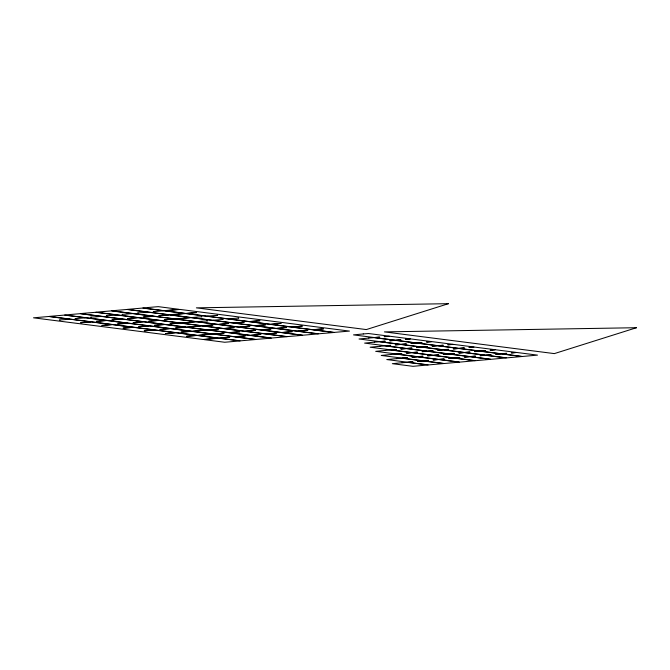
<?xml version="1.0" encoding="UTF-8"?>
<svg xmlns="http://www.w3.org/2000/svg" width="670" height="670" viewBox="0 0 670 670"><rect width="100%" height="100%" fill="white"/><g stroke="black" fill="none" stroke-linecap="round" stroke-linejoin="round"><path stroke-width="1" d="M217.072 315.26L217.599 315.327L207.047 316.156L186.394 313.518L196.419 312.622L195.883 312.547L185.866 313.451L165.205 310.813L179.979 309.423L349.464 331.089L334.163 332.404L313.501 329.766L323.526 328.87L322.999 328.794L312.974 329.699L292.321 327.06L302.346 326.156L301.818 326.089L291.793 326.993L271.132 324.347L281.157 323.451L280.63 323.384L270.605 324.28L249.952 321.642L259.977 320.746L259.441 320.67L249.416 321.575L228.763 318.937M238.26 317.965L238.788 318.032L228.236 318.87L207.574 316.223M163.279 310.696L142.626 308.058L127.325 309.373L169.694 314.791L184.468 313.401L163.815 310.763L153.254 311.6L153.79 311.667M201.436 316.667L201.963 316.734L191.411 317.563L170.758 314.925L185.523 313.543L333.828 332.496L318.526 333.811L297.865 331.173L307.89 330.268L307.363 330.201L297.338 331.106L276.685 328.467L286.71 327.563L286.174 327.496L276.149 328.401L255.496 325.754L265.521 324.858L264.993 324.791L254.969 325.687L234.307 323.049L244.332 322.144L243.805 322.077L233.78 322.982L213.127 320.344M222.624 319.372L223.152 319.439L212.599 320.277L191.938 317.63M147.643 312.103L126.99 309.465L111.689 310.779L175.247 318.903L190.012 317.521L169.359 314.875L158.807 315.712L168.832 314.808L148.171 312.17L137.618 313.007L138.146 313.074M206.98 320.779L207.516 320.846L196.955 321.684L176.302 319.037L191.076 317.655L318.183 333.903L302.89 335.218L282.229 332.58L292.254 331.675L291.726 331.608L281.702 332.513L261.049 329.875L271.065 328.97L270.538 328.903L260.513 329.808L239.86 327.161L249.885 326.265L249.357 326.198L239.332 327.094L218.671 324.456L228.696 323.551L228.168 323.484L218.144 324.389L197.491 321.751M132.007 313.51L111.354 310.872L96.053 312.187L180.791 323.015L195.565 321.634L174.904 318.995L164.351 319.825L174.376 318.928L153.723 316.282L143.171 317.119L153.195 316.215L132.534 313.577L121.982 314.414L122.51 314.481M116.371 314.917L95.71 312.279L80.408 313.594L186.344 327.136L201.109 325.746L180.456 323.108L169.904 323.937L179.929 323.041L159.267 320.402L148.715 321.231L158.74 320.327L138.087 317.689L127.535 318.526L137.551 317.622L116.898 314.984L106.346 315.813L106.873 315.888M100.734 316.324L80.073 313.677L64.772 315L191.888 331.248L206.661 329.858L186 327.22L175.448 328.057L185.473 327.153L164.82 324.514L154.267 325.344L164.284 324.447L143.631 321.801L133.079 322.639L143.104 321.734L122.451 319.096L111.89 319.933L121.915 319.029L101.262 316.391L90.71 317.22L91.237 317.287M85.09 317.731L64.437 315.084L49.136 316.408L197.432 335.36L212.206 333.978L191.553 331.332L181.001 332.169L191.025 331.265L170.364 328.627L159.812 329.464L169.837 328.56L149.184 325.922L138.623 326.751L148.648 325.854L127.995 323.208L117.443 324.046L127.467 323.141L106.806 320.503L96.254 321.34L106.279 320.436L85.626 317.798L75.073 318.627L75.601 318.694M69.454 319.138L48.801 316.491L33.5 317.815L202.985 339.472L217.758 338.09L197.097 335.452L186.545 336.281L196.57 335.385L175.917 332.739L165.356 333.576L175.381 332.672L154.728 330.034L144.176 330.871L154.201 329.967L133.539 327.328L122.987 328.158L133.012 327.262L112.359 324.615L101.806 325.453L111.831 324.548L91.17 321.91L80.618 322.747L90.643 321.843L69.99 319.205L59.429 320.034L59.965 320.101M448.473 303.678L366.314 329.573L196.377 307.848L448.473 303.678M636.5 327.714L554.341 353.609L384.404 331.885L636.5 327.714M147.978 307.513L142.961 307.966L164.15 310.679L178.915 309.289L158.262 306.651L147.978 307.513M196.62 321.767L181.855 323.158L202.508 325.796L212.532 324.891L213.06 324.958L203.035 325.863L223.696 328.501L233.713 327.605L234.249 327.672L224.224 328.568L244.877 331.206L254.902 330.31L255.429 330.377L245.404 331.281L266.065 333.92L276.09 333.015L276.618 333.082L266.593 333.987L287.246 336.625L302.547 335.31L196.62 321.767M202.173 325.88L187.399 327.27L208.052 329.908L218.077 329.003L218.613 329.079L208.588 329.975L229.241 332.613L239.265 331.717L239.793 331.784L229.768 332.68L250.429 335.327L260.446 334.422L260.982 334.489L250.957 335.394L271.61 338.032L286.911 336.717L202.173 325.88M207.717 330L192.943 331.382L213.604 334.02L223.629 333.124L224.157 333.191L214.132 334.087L234.785 336.734L244.81 335.829L245.346 335.896L235.321 336.801L255.974 339.439L271.275 338.124L207.717 330M213.269 334.112L198.496 335.494L219.149 338.141L229.173 337.236L229.701 337.303L219.685 338.208L240.337 340.846L255.639 339.522L213.269 334.112M218.814 338.224L204.04 339.615L224.701 342.253L240.002 340.93L218.814 338.224M363.257 333.945L353.5 334.883L374.153 337.521L379.697 337.136L374.681 337.588L395.342 340.226L400.35 339.774L400.878 339.841L395.87 340.293L416.522 342.931L421.539 342.487L422.067 342.554L417.058 343.007L437.711 345.645L443.255 345.259L438.239 345.712L458.9 348.35L463.908 347.897L464.436 347.965L459.427 348.417L480.08 351.055L485.624 350.678L480.608 351.13L501.269 353.768L506.277 353.316L506.805 353.383L501.796 353.835L522.449 356.474L537.491 355.125L516.83 352.479L511.821 352.931L511.294 352.864L516.302 352.412L495.649 349.774L490.633 350.226L490.105 350.159L495.113 349.707L474.461 347.068L469.452 347.521L468.916 347.445L473.933 347.001L453.272 344.355L448.264 344.807L447.736 344.74L452.744 344.288L432.091 341.65L426.547 342.035L431.564 341.583L410.903 338.945L405.367 339.322L410.375 338.878L389.722 336.231L384.706 336.683L384.178 336.616L389.186 336.164L368.534 333.526L363.257 333.945M368.802 338.057L359.045 338.995L379.706 341.633L384.714 341.181L385.242 341.248L380.233 341.7L400.886 344.338L406.43 343.961L401.414 344.405L422.075 347.052L427.611 346.666L422.603 347.119L443.255 349.757L448.272 349.305L448.8 349.372L443.791 349.824L464.444 352.462L469.452 352.018L469.988 352.085L464.972 352.529L485.633 355.175L490.641 354.723L491.169 354.79L486.16 355.242L506.813 357.88L521.855 356.532L501.194 353.886L495.649 354.271L500.666 353.819L480.013 351.18L474.996 351.633L474.469 351.566L479.477 351.114L458.824 348.475L453.808 348.919L453.28 348.852L458.297 348.408L437.636 345.762L432.1 346.147L437.108 345.695L416.455 343.057L410.911 343.442L415.919 342.99L395.267 340.352L390.258 340.796L389.722 340.728L394.739 340.285L374.086 337.638L368.802 338.057M374.354 342.169L364.597 343.107L385.25 345.745L390.794 345.368L385.778 345.812L406.439 348.459L411.975 348.073L406.966 348.526L427.619 351.164L432.636 350.712L433.163 350.779L428.147 351.231L448.808 353.869L453.816 353.417L454.344 353.492L449.336 353.936L469.988 356.582L475.005 356.13L475.532 356.197L470.524 356.649L491.177 359.288L506.21 357.931L485.557 355.293L480.013 355.678L485.03 355.226L464.369 352.588L459.36 353.04L458.833 352.973L463.841 352.521L443.188 349.882L438.172 350.326L437.644 350.259L442.661 349.807L422 347.169L416.455 347.554L421.472 347.102L400.819 344.464L395.275 344.849L400.283 344.397L379.63 341.759L374.354 342.169M379.898 346.29L370.142 347.219L390.794 349.866L396.339 349.48L391.33 349.933L411.983 352.571L416.991 352.118L417.527 352.185L412.511 352.638L433.172 355.276L438.708 354.891L433.699 355.343L454.352 357.989L459.896 357.604L454.88 358.056L475.541 360.695L490.574 359.338L469.921 356.7L464.377 357.085L469.394 356.633L448.732 353.995L443.724 354.447L443.197 354.38L448.205 353.928L427.552 351.281L422.008 351.666L427.016 351.214L406.363 348.576L401.355 349.028L400.819 348.961L405.836 348.509L385.175 345.871L379.898 346.29M385.451 350.402L375.694 351.34L396.347 353.978L401.355 353.526L401.891 353.592L396.875 354.045L417.527 356.683L422.544 356.231L423.072 356.298L418.063 356.75L438.716 359.388L444.26 359.011L439.244 359.463L459.905 362.102L474.938 360.745L454.285 358.107L448.741 358.492L453.749 358.04L433.096 355.401L427.552 355.778L432.569 355.334L411.908 352.688L406.899 353.14L406.372 353.073L411.38 352.621L390.727 349.983L385.451 350.402M390.995 354.514L381.238 355.452L401.891 358.09L407.435 357.705L402.427 358.157L423.08 360.795L428.624 360.418L423.608 360.862L444.269 363.509L459.302 362.152L438.649 359.514L433.632 359.966L433.105 359.899L438.113 359.447L417.46 356.809L412.444 357.252L411.916 357.185L416.933 356.741L396.272 354.095L390.995 354.514M396.548 358.626L386.783 359.564L407.444 362.202L412.452 361.75L412.98 361.825L407.971 362.269L428.624 364.916L443.666 363.559L423.005 360.921L417.996 361.373L417.469 361.306L422.477 360.854L401.824 358.216L396.548 358.626M402.092 362.746L392.335 363.676L412.988 366.322L428.029 364.966L407.368 362.328L402.092 362.746"/></g></svg>
